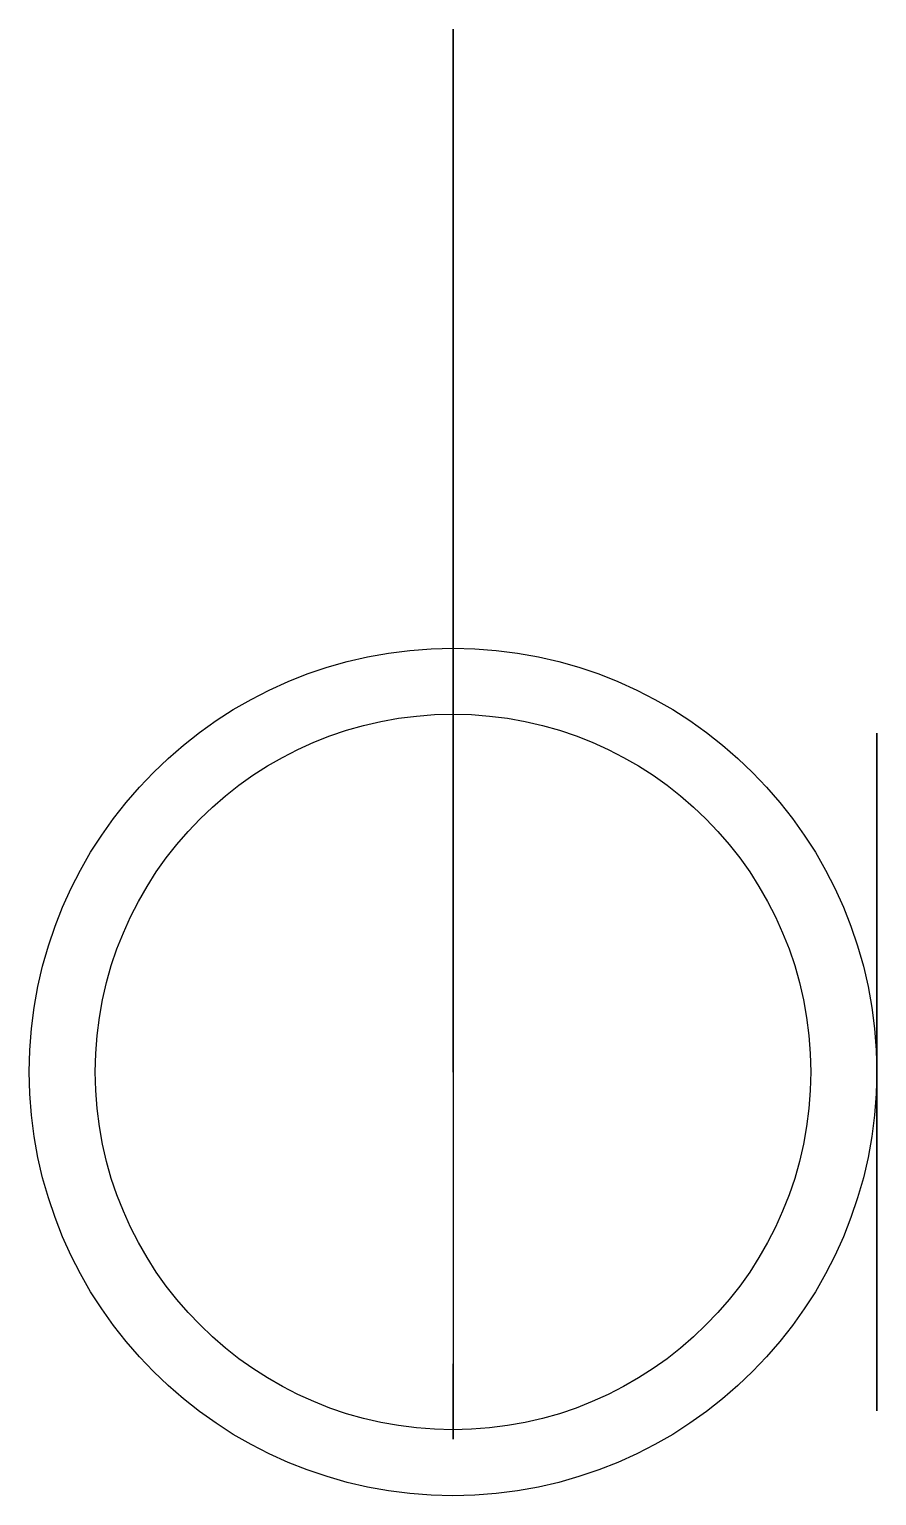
# Model space of a CAD drawing. Header units: millimetres. Extents: x -11.2 to 11.2, y -11.2 to 27.7.
import ezdxf

# ---------------------------------------------------------------- set-up
doc = ezdxf.new("R2010")
doc.units = ezdxf.units.MM
doc.header["$MEASUREMENT"] = 0
for name, color, linetype in [('basemarcador2 v15_Sketch2', 7, 'Continuous'), ('basemarcador2 v15_Sketch3', 7, 'Continuous'), ('basemarcador2 v15_Sketch5', 7, 'Continuous'), ('basemarcador2 v15_Sketch6', 7, 'Continuous'), ('basemarcador2 v15_Sketch7', 7, 'Continuous'), ('basemarcador2 v15_Sketch8', 7, 'Continuous')]:
    doc.layers.add(name, color=color, linetype=linetype)

msp = doc.modelspace()

# ---------------------------------------------------------------- linework, layer by layer
at = {"layer": 'basemarcador2 v15_Sketch2'}
for radius in [11.25, 9.5]:
    msp.add_circle((0, 0), radius, dxfattribs=at)
msp.add_point((0, 0), dxfattribs=at)
at = {"layer": 'basemarcador2 v15_Sketch3'}
msp.add_circle((0, 0), 11.25, dxfattribs=at)
msp.add_point((0, 0), dxfattribs=at)
at = {"layer": 'basemarcador2 v15_Sketch5'}
msp.add_point((0, 0), dxfattribs=at)
at = {"layer": 'basemarcador2 v15_Sketch6'}
for p, q in [((0, 0, 129.72), (0, -8.75, 129.72)), ((0, 0), (0, 0, 129.72))]:
    msp.add_line(p, q, dxfattribs=at)
at = {"layer": 'basemarcador2 v15_Sketch6', "extrusion": (1, 0, 0)}
for centre in [(8.75, 129.72), (-8.75, 129.72)]:
    msp.add_circle(centre, 1, dxfattribs=at)
at = {"layer": 'basemarcador2 v15_Sketch6'}
msp.add_point((0, 0), dxfattribs=at)
at = {"layer": 'basemarcador2 v15_Sketch7'}
for p, q in [((0, 27.685, 61.5), (0, 0, 61.5)), ((0, 0, 79.5), (0, 27.685, 79.5)), ((0, 0, 61.5), (0, 27.685, 61.5)), ((0, 27.685, 79.5), (0, 27.685, 61.5)), ((0, 0), (0, 0, 61.5)), ((0, 0, 61.5), (0, 0, 79.5))]:
    msp.add_line(p, q, dxfattribs=at)
msp.add_point((0, 0), dxfattribs=at)
at = {"layer": 'basemarcador2 v15_Sketch8'}
for p, q in [((11.25, 0, 70.5), (11.25, 9, 70.5)), ((11.25, 9, 144), (11.25, 0, 144)), ((11.25, 9, 70.5), (11.25, 9, 61.5)), ((11.25, 9, 61.5), (11.25, -9, 61.5)), ((11.25, 9, 70.5), (11.25, 9, 144)), ((11.25, 0, 70.5), (11.25, -9, 70.5)), ((11.25, -9, 144), (11.25, 0, 144)), ((11.25, 0), (11.25, 0, 70.5)), ((11.25, -9, 70.5), (11.25, -9, 144)), ((11.25, -9, 70.5), (11.25, -9, 61.5))]:
    msp.add_line(p, q, dxfattribs=at)
msp.add_point((11.25, 0), dxfattribs=at)

doc.saveas('drawing.dxf')
